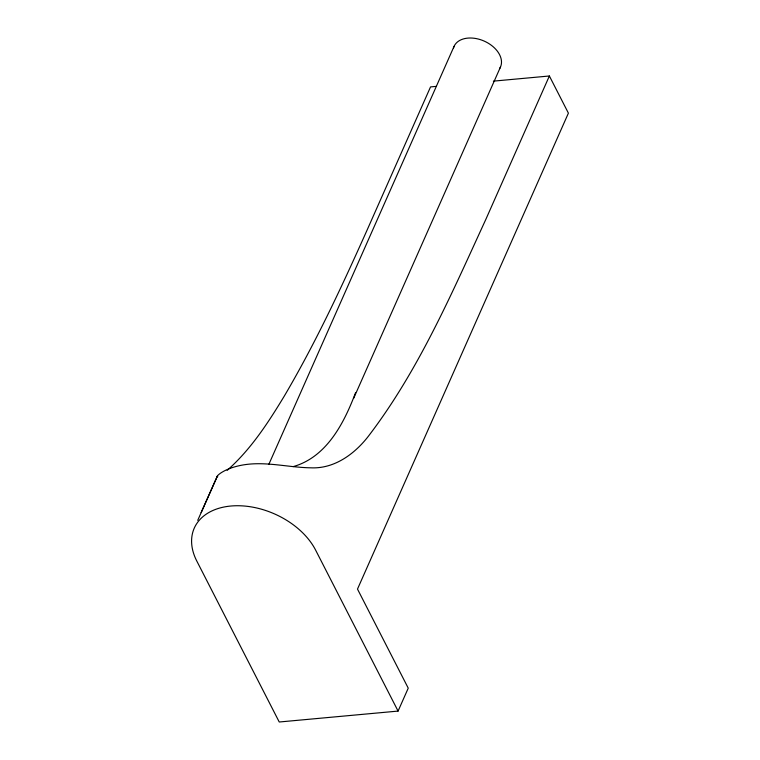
<?xml version="1.0" encoding="UTF-8"?>
<svg xmlns="http://www.w3.org/2000/svg" width="760" height="760" viewBox="0 0 760 760"><rect width="100%" height="100%" fill="white"/><g stroke="black" fill="none" stroke-linecap="round" stroke-linejoin="round"><path stroke-width="1.14" d="M355.575 392.644C344.185 422.902 326.743 457.13 293.198 466.611M197.723 520.343C204.24 505.704 210.719 491.045 217.218 476.406C217.863 474.962 219.345 474.116 220.533 473.166C226.679 469.072 233.843 466.773 241.043 465.329C264.242 460.721 287.498 467.457 310.735 467.818C335.027 469.024 355.898 453.093 369.721 434.473C419.159 369.217 451.81 293.274 485.849 219.355L549.375 75.99L493.392 81.139M268.888 464.246L454.052 46.388M353.675 398.278L500.488 66.984M398.078 711.084L315.618 550.107A67.735 45.495 23.9 0 0 230.821 506.027A67.735 45.495 23.9 0 0 196.783 561.022L279.243 722L398.078 711.084L408.243 688.151L357.494 589.086L568.404 113.145L549.375 75.99M201.153 512.591L217.455 475.902M227.145 470.373C250.772 449.587 268.099 422.826 284.278 396.112C315.666 342.836 341.8 286.672 367.013 230.261L430.54 86.906L436.23 86.383M217.759 476.7L217.218 476.406M453.473 48.022A25.403 17.062 23.9 0 1 484.205 41.097A25.403 17.062 23.9 0 1 499.662 68.523"/></g></svg>
